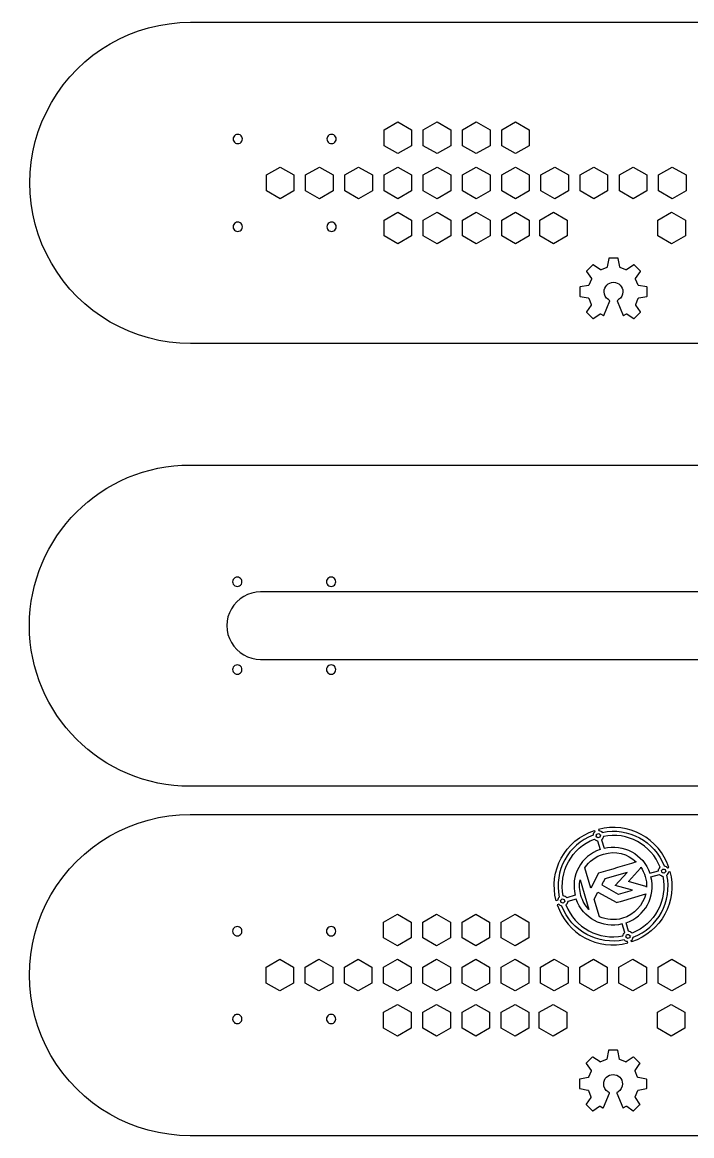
# Model space of a CAD drawing. Extents: x 3 to 427, y 4 to 202.
# Drawn here: x 2.9 to 121.6, y 4.2 to 201.7 of the extents above; entities that cross this region are included whole.
import ezdxf

# ---------------------------------------------------------------- set-up
doc = ezdxf.new("R2010")
doc.units = 0
doc.layers.get('0').update_dxf_attribs({"linetype": 'CONTINUOUS'})

msp = doc.modelspace()

# ---------------------------------------------------------------- linework, layer by layer
at = {"color": 1}
for p, q in [((32.763071, 201.74411), (182.763069, 201.74411)), ((67.076182, 182.655901), (69.515068, 184.063992)), ((69.515068, 184.063992), (71.953954, 182.655901)), ((74.030368, 182.655901), (76.469254, 184.063992)), ((76.469254, 184.063992), (78.908139, 182.655901)), ((80.984546, 182.655901), (83.423431, 184.063992)), ((83.423431, 184.063992), (85.862317, 182.655901)), ((87.938724, 182.655901), (90.377609, 184.063992)), ((90.377609, 184.063992), (92.816495, 182.655901)), ((67.076182, 179.839718), (67.076182, 182.655901)), ((71.953954, 182.655901), (71.953954, 179.839718)), ((74.030368, 179.839718), (74.030368, 182.655901)), ((78.908139, 182.655901), (78.908139, 179.839718)), ((80.984546, 179.839718), (80.984546, 182.655901)), ((85.862317, 182.655901), (85.862317, 179.839718)), ((87.938724, 179.839718), (87.938724, 182.655901)), ((92.816495, 182.655901), (92.816495, 179.839718)), ((41.948072, 181.03411), (41.948072, 181.03411)), ((58.58807, 181.03411), (58.58807, 181.03411)), ((69.515068, 178.431627), (67.076182, 179.839718)), ((71.953954, 179.839718), (69.515068, 178.431627)), ((76.469254, 178.431627), (74.030368, 179.839718)), ((78.908139, 179.839718), (76.469254, 178.431627)), ((83.423431, 178.431627), (80.984546, 179.839718)), ((85.862317, 179.839718), (83.423431, 178.431627)), ((90.377609, 178.431627), (87.938724, 179.839718)), ((92.816495, 179.839718), (90.377609, 178.431627)), ((46.213645, 174.652208), (48.652531, 176.060299)), ((48.652531, 176.060299), (51.091416, 174.652208)), ((53.167827, 174.652208), (55.606712, 176.060299)), ((55.606712, 176.060299), (58.045598, 174.652208)), ((60.122005, 174.652208), (62.56089, 176.060299)), ((62.56089, 176.060299), (64.999776, 174.652208)), ((67.076182, 174.652208), (69.515068, 176.060299)), ((69.515068, 176.060299), (71.953954, 174.652208)), ((74.030368, 174.652208), (76.469254, 176.060299)), ((76.469254, 176.060299), (78.908139, 174.652208)), ((80.984546, 174.652208), (83.423431, 176.060299)), ((83.423431, 176.060299), (85.862317, 174.652208)), ((87.938724, 174.652208), (90.377609, 176.060299)), ((90.377609, 176.060299), (92.816495, 174.652208)), ((94.892909, 174.652208), (97.331795, 176.060299)), ((97.331795, 176.060299), (99.77068, 174.652208)), ((101.84709, 174.652208), (104.28598, 176.060299)), ((104.28598, 176.060299), (106.72487, 174.652208)), ((108.80127, 174.652208), (111.24016, 176.060299)), ((111.24016, 176.060299), (113.67904, 174.652208)), ((115.75544, 174.652208), (118.19433, 176.060299)), ((118.19433, 176.060299), (120.63321, 174.652208)), ((46.213645, 171.836025), (46.213645, 174.652208)), ((51.091416, 174.652208), (51.091416, 171.836025)), ((53.167827, 171.836025), (53.167827, 174.652208)), ((58.045598, 174.652208), (58.045598, 171.836025)), ((60.122005, 171.836025), (60.122005, 174.652208)), ((64.999776, 174.652208), (64.999776, 171.836025)), ((67.076182, 171.836025), (67.076182, 174.652208)), ((71.953954, 174.652208), (71.953954, 171.836025)), ((74.030368, 171.836025), (74.030368, 174.652208)), ((78.908139, 174.652208), (78.908139, 171.836025)), ((80.984546, 171.836025), (80.984546, 174.652208)), ((85.862317, 174.652208), (85.862317, 171.836025)), ((87.938724, 171.836025), (87.938724, 174.652208)), ((92.816495, 174.652208), (92.816495, 171.836025)), ((94.892909, 171.836025), (94.892909, 174.652208)), ((99.77068, 174.652208), (99.77068, 171.836025)), ((101.84709, 171.836025), (101.84709, 174.652208)), ((106.72487, 174.652208), (106.72487, 171.836025)), ((108.80127, 171.836025), (108.80127, 174.652208)), ((113.67904, 174.652208), (113.67904, 171.836025)), ((115.75544, 171.836025), (115.75544, 174.652208)), ((120.63321, 174.652208), (120.63321, 171.836025)), ((48.652531, 170.427934), (46.213645, 171.836025)), ((51.091416, 171.836025), (48.652531, 170.427934)), ((55.606712, 170.427934), (53.167827, 171.836025)), ((58.045598, 171.836025), (55.606712, 170.427934)), ((62.56089, 170.427934), (60.122005, 171.836025)), ((64.999776, 171.836025), (62.56089, 170.427934)), ((69.515068, 170.427934), (67.076182, 171.836025)), ((71.953954, 171.836025), (69.515068, 170.427934)), ((76.469254, 170.427934), (74.030368, 171.836025)), ((78.908139, 171.836025), (76.469254, 170.427934)), ((83.423431, 170.427934), (80.984546, 171.836025)), ((85.862317, 171.836025), (83.423431, 170.427934)), ((90.377609, 170.427934), (87.938724, 171.836025)), ((92.816495, 171.836025), (90.377609, 170.427934)), ((97.331795, 170.427934), (94.892909, 171.836025)), ((99.77068, 171.836025), (97.331795, 170.427934)), ((104.28598, 170.427934), (101.84709, 171.836025)), ((106.72487, 171.836025), (104.28598, 170.427934)), ((111.24016, 170.427934), (108.80127, 171.836025)), ((113.67904, 171.836025), (111.24016, 170.427934)), ((118.19433, 170.427934), (115.75544, 171.836025)), ((120.63321, 171.836025), (118.19433, 170.427934)), ((67.076182, 166.648512), (69.515068, 168.056603)), ((69.515068, 168.056603), (71.953954, 166.648512)), ((74.030368, 166.648512), (76.469254, 168.056603)), ((76.469254, 168.056603), (78.908139, 166.648512)), ((80.984546, 166.648512), (83.423431, 168.056603)), ((83.423431, 168.056603), (85.862317, 166.648512)), ((87.938724, 166.648512), (90.377609, 168.056603)), ((90.377609, 168.056603), (92.816495, 166.648512)), ((94.677585, 166.648512), (97.11647, 168.056603)), ((97.11647, 168.056603), (99.555356, 166.648512)), ((115.62871, 166.648512), (118.0676, 168.056603)), ((118.0676, 168.056603), (120.50648, 166.648512)), ((67.076182, 163.832329), (67.076182, 166.648512)), ((71.953954, 166.648512), (71.953954, 163.832329)), ((74.030368, 163.832329), (74.030368, 166.648512)), ((78.908139, 166.648512), (78.908139, 163.832329)), ((80.984546, 163.832329), (80.984546, 166.648512)), ((85.862317, 166.648512), (85.862317, 163.832329)), ((87.938724, 163.832329), (87.938724, 166.648512)), ((92.816495, 166.648512), (92.816495, 163.832329)), ((94.677585, 163.832329), (94.677585, 166.648512)), ((99.555356, 166.648512), (99.555356, 163.832329)), ((115.62871, 163.832329), (115.62871, 166.648512)), ((120.50648, 166.648512), (120.50648, 163.832329)), ((41.948072, 165.45411), (41.948072, 165.45411)), ((58.58807, 165.45411), (58.58807, 165.45411)), ((69.515068, 162.424238), (67.076182, 163.832329)), ((71.953954, 163.832329), (69.515068, 162.424238)), ((76.469254, 162.424238), (74.030368, 163.832329)), ((78.908139, 163.832329), (76.469254, 162.424238)), ((83.423431, 162.424238), (80.984546, 163.832329)), ((85.862317, 163.832329), (83.423431, 162.424238)), ((90.377609, 162.424238), (87.938724, 163.832329)), ((92.816495, 163.832329), (90.377609, 162.424238)), ((97.11647, 162.424238), (94.677585, 163.832329)), ((99.555356, 163.832329), (97.11647, 162.424238)), ((118.0676, 162.424238), (115.62871, 163.832329)), ((120.50648, 163.832329), (118.0676, 162.424238)), ((104.075664, 158.701188), (103.008846, 157.634459)), ((105.443517, 157.841331), (104.17696, 158.710551)), ((106.573645, 158.249101), (105.557386, 157.833128)), ((106.930677, 159.851022), (106.648547, 158.334882)), ((108.517529, 159.916027), (107.008789, 159.916027)), ((108.87795, 158.334882), (108.59573, 159.851022)), ((109.969022, 157.833128), (108.952852, 158.249101)), ((111.349536, 158.710551), (110.082891, 157.841331)), ((112.517472, 157.634459), (111.450743, 158.701188)), ((102.999484, 157.533163), (103.853633, 156.288364)), ((103.860678, 156.17503), (103.411266, 155.12676)), ((112.114963, 155.12676), (111.66564, 156.17503)), ((111.672774, 156.288364), (112.526835, 157.533163)), ((101.79374, 154.701245), (101.793829, 153.192595)), ((103.324505, 155.052125), (101.858744, 154.779535)), ((113.667574, 154.779535), (112.201724, 155.052125)), ((113.732221, 153.192506), (113.732399, 154.701156)), ((101.858834, 153.114304), (103.288659, 152.848224)), ((103.373548, 152.773055), (103.819928, 151.657996)), ((106.047904, 149.742201), (107.105092, 152.296625)), ((107.074061, 152.392125), (106.945747, 152.470683)), ((108.421137, 152.296625), (109.478236, 149.742112)), ((108.580482, 152.470683), (108.452168, 152.392125)), ((111.706212, 151.657907), (112.152592, 152.772965)), ((112.237392, 152.848135), (113.667217, 153.114215)), ((103.811457, 151.544127), (102.999305, 150.360588)), ((103.008668, 150.259203), (104.075575, 149.192474)), ((111.450565, 149.192385), (112.517472, 150.259114)), ((112.526835, 150.360499), (111.714594, 151.544038)), ((104.176871, 149.183111), (105.339457, 149.981085)), ((105.450918, 149.984919), (105.96364, 149.71117)), ((109.5625, 149.711081), (110.075222, 149.98483)), ((110.186683, 149.980996), (111.349358, 149.183022)), ((67.003116, 42.101789), (69.442001, 43.50988)), ((69.442001, 43.50988), (71.880887, 42.101789)), ((73.957301, 42.101789), (76.396187, 43.50988)), ((76.396187, 43.50988), (78.835073, 42.101789)), ((80.911479, 42.101789), (83.350365, 43.50988)), ((83.350365, 43.50988), (85.78925, 42.101789)), ((87.865657, 42.101789), (90.304543, 43.50988)), ((90.304543, 43.50988), (92.743428, 42.101789)), ((67.003116, 39.285607), (67.003116, 42.101789)), ((71.880887, 42.101789), (71.880887, 39.285606)), ((73.957301, 39.285607), (73.957301, 42.101789)), ((78.835073, 42.101789), (78.835073, 39.285606)), ((80.911479, 39.285607), (80.911479, 42.101789)), ((85.78925, 42.101789), (85.78925, 39.285606)), ((87.865657, 39.285607), (87.865657, 42.101789)), ((92.743428, 42.101789), (92.743428, 39.285606)), ((69.442001, 37.877515), (67.003116, 39.285607)), ((71.880887, 39.285606), (69.442001, 37.877515)), ((76.396187, 37.877515), (73.957301, 39.285607)), ((78.835073, 39.285606), (76.396187, 37.877515)), ((83.350365, 37.877515), (80.911479, 39.285607)), ((85.78925, 39.285606), (83.350365, 37.877515)), ((90.304543, 37.877515), (87.865657, 39.285607)), ((92.743428, 39.285606), (90.304543, 37.877515)), ((46.140578, 34.098097), (48.579464, 35.506188)), ((46.140578, 31.281914), (46.140578, 34.098097)), ((48.579464, 35.506188), (51.01835, 34.098096)), ((51.01835, 34.098096), (51.01835, 31.281914)), ((53.09476, 34.098097), (55.533646, 35.506188)), ((53.09476, 31.281914), (53.09476, 34.098097)), ((55.533646, 35.506188), (57.972531, 34.098096)), ((57.972531, 34.098096), (57.972531, 31.281914)), ((60.048938, 34.098097), (62.487823, 35.506188)), ((60.048938, 31.281914), (60.048938, 34.098097)), ((62.487823, 35.506188), (64.926709, 34.098096)), ((64.926709, 34.098096), (64.926709, 31.281914)), ((67.003116, 34.098097), (69.442001, 35.506188)), ((67.003116, 31.281914), (67.003116, 34.098097)), ((69.442001, 35.506188), (71.880887, 34.098096)), ((71.880887, 34.098096), (71.880887, 31.281914)), ((73.957301, 34.098097), (76.396187, 35.506188)), ((73.957301, 31.281914), (73.957301, 34.098097)), ((76.396187, 35.506188), (78.835073, 34.098096)), ((78.835073, 34.098096), (78.835073, 31.281914)), ((80.911479, 34.098097), (83.350365, 35.506188)), ((80.911479, 31.281914), (80.911479, 34.098097)), ((83.350365, 35.506188), (85.78925, 34.098096)), ((85.78925, 34.098096), (85.78925, 31.281914)), ((87.865657, 34.098097), (90.304543, 35.506188)), ((87.865657, 31.281914), (87.865657, 34.098097)), ((90.304543, 35.506188), (92.743428, 34.098096)), ((92.743428, 34.098096), (92.743428, 31.281914)), ((94.819842, 34.098097), (97.258728, 35.506188)), ((94.819842, 31.281914), (94.819842, 34.098097)), ((97.258728, 35.506188), (99.697614, 34.098096)), ((99.697614, 34.098096), (99.697614, 31.281914)), ((101.77403, 34.098097), (104.21291, 35.506188)), ((101.77403, 31.281914), (101.77403, 34.098097)), ((104.21291, 35.506188), (106.6518, 34.098096)), ((106.6518, 34.098096), (106.6518, 31.281914)), ((108.72821, 34.098097), (111.16709, 35.506188)), ((108.72821, 31.281914), (108.72821, 34.098097)), ((111.16709, 35.506188), (113.60598, 34.098096)), ((113.60598, 34.098096), (113.60598, 31.281914)), ((115.68238, 34.098097), (118.12127, 35.506188)), ((115.68238, 31.281914), (115.68238, 34.098097)), ((118.12127, 35.506188), (120.56015, 34.098096)), ((120.56015, 34.098096), (120.56015, 31.281914)), ((48.579464, 29.873823), (46.140578, 31.281914)), ((51.01835, 31.281914), (48.579464, 29.873823)), ((55.533646, 29.873823), (53.09476, 31.281914)), ((57.972531, 31.281914), (55.533646, 29.873823)), ((62.487823, 29.873823), (60.048938, 31.281914)), ((64.926709, 31.281914), (62.487823, 29.873823)), ((69.442001, 29.873823), (67.003116, 31.281914)), ((71.880887, 31.281914), (69.442001, 29.873823)), ((76.396187, 29.873823), (73.957301, 31.281914)), ((78.835073, 31.281914), (76.396187, 29.873823)), ((83.350365, 29.873823), (80.911479, 31.281914)), ((85.78925, 31.281914), (83.350365, 29.873823)), ((90.304543, 29.873823), (87.865657, 31.281914)), ((92.743428, 31.281914), (90.304543, 29.873823)), ((97.258728, 29.873823), (94.819842, 31.281914)), ((99.697614, 31.281914), (97.258728, 29.873823)), ((104.21291, 29.873823), (101.77403, 31.281914)), ((106.6518, 31.281914), (104.21291, 29.873823)), ((111.16709, 29.873823), (108.72821, 31.281914)), ((113.60598, 31.281914), (111.16709, 29.873823)), ((118.12127, 29.873823), (115.68238, 31.281914)), ((120.56015, 31.281914), (118.12127, 29.873823)), ((67.003116, 26.0944), (69.442001, 27.502495)), ((67.003116, 23.27822), (67.003116, 26.0944)), ((69.442001, 27.502495), (71.880887, 26.0944)), ((71.880887, 26.0944), (71.880887, 23.27822)), ((73.957301, 26.0944), (76.396187, 27.502495)), ((73.957301, 23.27822), (73.957301, 26.0944)), ((76.396187, 27.502495), (78.835073, 26.0944)), ((78.835073, 26.0944), (78.835073, 23.27822)), ((80.911479, 26.0944), (83.350365, 27.502495)), ((80.911479, 23.27822), (80.911479, 26.0944)), ((83.350365, 27.502495), (85.78925, 26.0944)), ((85.78925, 26.0944), (85.78925, 23.27822)), ((87.865657, 26.0944), (90.304543, 27.502495)), ((87.865657, 23.27822), (87.865657, 26.0944)), ((90.304543, 27.502495), (92.743428, 26.0944)), ((92.743428, 26.0944), (92.743428, 23.27822)), ((94.604518, 26.0944), (97.043404, 27.502495)), ((94.604518, 23.27822), (94.604518, 26.0944)), ((97.043404, 27.502495), (99.482289, 26.0944)), ((99.482289, 26.0944), (99.482289, 23.27822)), ((115.55565, 26.0944), (117.99454, 27.502495)), ((115.55565, 23.27822), (115.55565, 26.0944)), ((117.99454, 27.502495), (120.43342, 26.0944)), ((120.43342, 26.0944), (120.43342, 23.27822)), ((69.442001, 21.87013), (67.003116, 23.27822)), ((71.880887, 23.27822), (69.442001, 21.87013)), ((76.396187, 21.87013), (73.957301, 23.27822)), ((78.835073, 23.27822), (76.396187, 21.87013)), ((83.350365, 21.87013), (80.911479, 23.27822)), ((85.78925, 23.27822), (83.350365, 21.87013)), ((90.304543, 21.87013), (87.865657, 23.27822)), ((92.743428, 23.27822), (90.304543, 21.87013)), ((97.043404, 21.87013), (94.604518, 23.27822)), ((99.482289, 23.27822), (97.043404, 21.87013)), ((117.99454, 21.87013), (115.55565, 23.27822)), ((120.43342, 23.27822), (117.99454, 21.87013)), ((104.002594, 18.147078), (102.935776, 17.080349)), ((105.370447, 17.287221), (104.10389, 18.156441)), ((106.857607, 19.296912), (106.575477, 17.780772)), ((108.444459, 19.361917), (106.935719, 19.361917)), ((108.80488, 17.780772), (108.52266, 19.296912)), ((111.276466, 18.156441), (110.009821, 17.287221)), ((112.444402, 17.080349), (111.377673, 18.147078)), ((102.926414, 16.979053), (103.780563, 15.734254)), ((106.500575, 17.694991), (105.484316, 17.279018)), ((109.895952, 17.279018), (108.879782, 17.694991)), ((111.599704, 15.734254), (112.453765, 16.979053)), ((101.72067, 14.147135), (101.720759, 12.638485)), ((103.251435, 14.498015), (101.785674, 14.225425)), ((103.787608, 15.62092), (103.338196, 14.57265)), ((112.041893, 14.57265), (111.59257, 15.62092)), ((113.594504, 14.225425), (112.128654, 14.498015)), ((113.659151, 12.638396), (113.659329, 14.147046)), ((101.785764, 12.560194), (103.215589, 12.294114)), ((103.300478, 12.218945), (103.746858, 11.103886)), ((107.000991, 11.838015), (106.872677, 11.916573)), ((108.507412, 11.916573), (108.379098, 11.838015)), ((111.633142, 11.103797), (112.079522, 12.218855)), ((112.164322, 12.294025), (113.594147, 12.560105)), ((103.738387, 10.990017), (102.926235, 9.806478)), ((105.974834, 9.188091), (107.032022, 11.742515)), ((108.348067, 11.742515), (109.405166, 9.188002)), ((112.453765, 9.806389), (111.641524, 10.989928)), ((102.935598, 9.705093), (104.002505, 8.638364)), ((104.103801, 8.629001), (105.266387, 9.426975)), ((105.377848, 9.430809), (105.89057, 9.15706)), ((109.48943, 9.156971), (110.002152, 9.43072)), ((110.113613, 9.426886), (111.276288, 8.628912)), ((111.377495, 8.638275), (112.444402, 9.705004))]:
    msp.add_line(p, q, dxfattribs=at)
at = {"color": 7}
for p, q in [((32.69, 123.19), (182.69, 123.19)), ((41.875, 102.48), (41.875, 102.48)), ((58.515, 102.48), (58.515, 102.48)), ((170.19, 100.69), (45.19, 100.69)), ((41.875, 86.9), (41.875, 86.9)), ((58.515, 86.9), (58.515, 86.9)), ((32.69, 61.19), (182.69, 61.19)), ((41.875, 40.48), (41.875, 40.48)), ((58.515, 40.48), (58.515, 40.48)), ((41.875, 24.9), (41.875, 24.9)), ((58.515, 24.9), (58.515, 24.9))]:
    msp.add_line(p, q, dxfattribs=at)
at = {"color": 3}
for p, q in [((104.39575, 58.346417), (104.45935, 58.131357)), ((104.68578, 57.324757), (104.73118, 57.513587)), ((104.82657, 57.190957), (104.68578, 57.324757)), ((104.73118, 57.513587), (104.77668, 57.702407)), ((104.77665, 57.702407), (104.96288, 57.757407)), ((104.96288, 57.757467), (105.14912, 57.812467)), ((105.08491, 58.550177), (105.14431, 58.349467)), ((105.14912, 57.812537), (105.28994, 57.678817)), ((105.28994, 57.678817), (105.43074, 57.545017)), ((105.38535, 57.356157), (105.33985, 57.167357)), ((105.43074, 57.545017), (105.38534, 57.356157)), ((105.43074, 57.545017), (105.43074, 57.545017)), ((105.62211, 57.601597), (105.62211, 57.601597)), ((104.9674, 57.057227), (104.82657, 57.190957)), ((104.93439, 56.524697), (105.39082, 54.980987)), ((105.15366, 57.112287), (104.9674, 57.057287)), ((105.33989, 57.167357), (105.15366, 57.112357)), ((105.62779, 56.714127), (106.07999, 55.184757)), ((106.00409, 54.174207), (106.00409, 54.174207)), ((103.76988, 48.108077), (102.70446, 51.711347)), ((110.41888, 49.275557), (112.53898, 51.690667)), ((112.53898, 51.690667), (112.61098, 51.764367)), ((112.5863, 51.847677), (112.58623, 51.847677)), ((112.61094, 51.764387), (112.58634, 51.847687)), ((116.0384, 51.818197), (116.0384, 51.818197)), ((116.27295, 51.224257), (116.40667, 51.365087)), ((116.40667, 51.365087), (116.54047, 51.505877)), ((116.48388, 51.697247), (116.48388, 51.697247)), ((116.54047, 51.505877), (116.7293, 51.460477)), ((116.54047, 51.505877), (116.54047, 51.505877)), ((116.7293, 51.460477), (116.91812, 51.414977)), ((116.91812, 51.415017), (116.97312, 51.228777)), ((117.37423, 51.699327), (117.57738, 51.759427)), ((117.57738, 51.759397), (117.57738, 51.759397)), ((101.85459, 49.615717), (103.41455, 44.339537)), ((105.1071, 50.749137), (103.76988, 48.108077)), ((106.22828, 49.745907), (106.22824, 49.745907)), ((110.16685, 50.910487), (106.22828, 49.745907)), ((108.04153, 48.576397), (110.16685, 50.910487)), ((114.21195, 50.764297), (115.73557, 51.214807)), ((114.40962, 50.095807), (115.94191, 50.548887)), ((116.328, 51.038017), (116.2729, 51.224257)), ((116.38308, 50.851767), (116.32798, 51.038017)), ((116.57188, 50.806317), (116.38308, 50.851717)), ((116.51137, 50.225447), (116.51137, 50.225447)), ((116.76073, 50.760917), (116.57188, 50.806317)), ((116.89453, 50.901717), (116.76073, 50.760917)), ((117.02826, 51.042547), (116.89453, 50.901717)), ((116.9732, 51.228777), (117.0282, 51.042547)), ((117.56321, 51.028267), (117.77505, 51.090967)), ((117.77505, 51.090907), (117.77505, 51.090907)), ((105.6793, 48.725157), (108.61278, 47.058217)), ((111.10639, 47.758027), (108.04153, 48.576397)), ((108.62301, 47.023747), (111.10639, 47.758027)), ((113.51656, 48.384437), (110.41888, 49.275557)), ((113.61706, 48.361657), (113.51656, 48.384457)), ((113.63447, 48.302537), (113.61707, 48.361637)), ((97.841762, 45.923947), (97.604953, 45.853947)), ((97.604953, 45.853927), (97.604953, 45.853927)), ((98.434196, 45.747167), (98.379116, 45.933407)), ((98.37912, 45.933407), (98.512863, 46.074227)), ((98.489254, 45.560927), (98.434194, 45.747167)), ((98.678073, 45.515467), (98.489254, 45.560967)), ((98.512863, 46.074227), (98.646641, 46.215027)), ((98.590058, 46.406397), (98.590058, 46.406397)), ((98.646641, 46.215027), (98.835496, 46.169627)), ((98.646641, 46.215027), (98.646641, 46.215027)), ((98.866909, 45.470057), (98.678073, 45.515457)), ((98.835496, 46.169637), (99.024315, 46.124137)), ((98.861492, 46.755177), (98.861492, 46.755177)), ((99.000706, 45.610857), (98.866909, 45.470057)), ((99.134449, 45.751687), (99.000706, 45.610857)), ((99.024315, 46.124177), (99.079375, 45.937937)), ((99.079373, 45.937937), (99.134453, 45.751687)), ((100.97038, 46.849027), (99.480405, 46.408467)), ((101.16804, 46.180527), (99.669385, 45.737407)), ((104.35288, 46.136147), (104.99228, 47.397247)), ((105.26747, 43.043027), (104.35288, 46.136147)), ((104.99228, 47.397247), (108.33688, 45.582117)), ((108.33688, 45.582117), (108.50117, 45.630717)), ((108.50117, 45.630697), (108.71488, 45.693897)), ((108.61278, 47.058217), (108.62298, 47.023817)), ((108.71488, 45.693877), (108.99196, 45.775777)), ((108.99196, 45.775817), (113.4764, 47.101767)), ((113.4764, 47.101767), (113.4764, 47.101767)), ((98.04809, 45.258027), (97.802599, 45.185427)), ((97.802599, 45.185447), (97.802599, 45.185447)), ((99.339342, 45.132217), (99.339342, 45.132217)), ((103.41455, 44.339537), (103.41455, 44.339537)), ((109.75018, 40.237527), (109.29999, 41.760087)), ((110.43511, 40.455647), (109.98916, 41.963847)), ((109.97663, 39.430927), (110.02203, 39.619787)), ((110.02204, 39.619787), (110.06754, 39.808587)), ((110.06748, 39.808587), (110.25374, 39.863587)), ((110.25374, 39.863657), (110.43997, 39.918657)), ((110.43997, 39.918727), (110.5808, 39.784997)), ((110.5808, 39.784997), (110.7216, 39.651187)), ((110.7216, 39.651187), (110.6762, 39.462357)), ((110.7216, 39.651187), (110.7216, 39.651187)), ((110.91296, 39.707777), (110.91296, 39.707777)), ((110.11743, 39.297147), (109.97663, 39.430927)), ((110.25826, 39.163407), (110.11743, 39.297147)), ((110.29509, 38.394657), (110.22519, 38.630867)), ((110.44449, 39.218477), (110.25826, 39.163377)), ((110.63075, 39.273537), (110.44449, 39.218437)), ((110.67621, 39.462357), (110.63071, 39.273537)), ((110.98425, 38.598417), (110.91865, 38.820317))]:
    msp.add_line(p, q, dxfattribs=at)
at = {"color": 1}
for points in [[(8.081347, 187.49411), (13.172382, 196.31204), (22.581002, 201.74411), (32.763071, 201.74411)], [(8.081347, 158.99411), (2.990312, 167.812041), (2.990312, 178.676179), (8.081347, 187.49411)], [(41.535572, 181.748581), (41.280316, 181.895953), (40.965828, 181.895953), (40.710572, 181.748581)], [(58.17557, 181.748581), (57.920315, 181.895953), (57.605826, 181.895953), (57.350571, 181.748581)], [(40.710572, 181.748581), (40.455316, 181.601209), (40.298072, 181.328854), (40.298072, 181.03411)], [(40.298072, 181.03411), (40.298072, 180.739366), (40.455316, 180.467011), (40.710572, 180.319639)], [(40.710572, 180.319639), (40.965828, 180.172267), (41.280316, 180.172267), (41.535572, 180.319639)], [(41.948072, 181.03411), (41.948072, 181.328854), (41.790828, 181.601209), (41.535572, 181.748581)], [(41.535572, 180.319639), (41.790828, 180.467011), (41.948072, 180.739366), (41.948072, 181.03411)], [(57.350571, 181.748581), (57.095315, 181.601209), (56.938071, 181.328854), (56.938071, 181.03411)], [(56.938071, 181.03411), (56.938071, 180.739366), (57.095315, 180.467011), (57.350571, 180.319639)], [(57.350571, 180.319639), (57.605826, 180.172267), (57.920315, 180.172267), (58.17557, 180.319639)], [(58.58807, 181.03411), (58.58807, 181.328854), (58.430826, 181.601209), (58.17557, 181.748581)], [(58.17557, 180.319639), (58.430826, 180.467011), (58.58807, 180.739366), (58.58807, 181.03411)], [(40.710572, 166.168581), (40.455316, 166.021209), (40.298072, 165.748854), (40.298072, 165.45411)], [(41.535572, 166.168581), (41.280316, 166.315953), (40.965828, 166.315953), (40.710572, 166.168581)], [(41.948072, 165.45411), (41.948072, 165.748854), (41.790828, 166.021209), (41.535572, 166.168581)], [(57.350571, 166.168581), (57.095315, 166.021209), (56.938071, 165.748854), (56.938071, 165.45411)], [(58.17557, 166.168581), (57.920315, 166.315953), (57.605826, 166.315953), (57.350571, 166.168581)], [(58.58807, 165.45411), (58.58807, 165.748854), (58.430826, 166.021209), (58.17557, 166.168581)], [(40.298072, 165.45411), (40.298072, 165.159366), (40.455316, 164.887011), (40.710572, 164.739639)], [(40.710572, 164.739639), (40.965828, 164.592267), (41.280316, 164.592267), (41.535572, 164.739639)], [(41.535572, 164.739639), (41.790828, 164.887011), (41.948072, 165.159366), (41.948072, 165.45411)], [(56.938071, 165.45411), (56.938071, 165.159366), (57.095315, 164.887011), (57.350571, 164.739639)], [(57.350571, 164.739639), (57.605826, 164.592267), (57.920315, 164.592267), (58.17557, 164.739639)], [(58.17557, 164.739639), (58.430826, 164.887011), (58.58807, 165.159366), (58.58807, 165.45411)], [(32.763071, 144.74411), (22.581002, 144.74411), (13.172382, 150.17618), (8.081347, 158.99411)], [(104.17696, 158.710551), (104.14691, 158.731149), (104.101345, 158.726958), (104.075664, 158.701188)], [(106.648547, 158.334882), (106.64177, 158.299125), (106.608242, 158.260515), (106.573645, 158.249101)], [(107.008789, 159.916027), (106.972498, 159.916027), (106.937276, 159.886779), (106.930677, 159.851022)], [(108.59573, 159.851022), (108.589132, 159.886779), (108.55391, 159.916027), (108.517529, 159.916027)], [(108.952852, 158.249101), (108.918344, 158.260515), (108.884727, 158.299125), (108.87795, 158.334882)], [(111.450743, 158.701188), (111.424973, 158.726958), (111.379497, 158.731149), (111.349536, 158.710551)], [(103.008846, 157.634459), (102.983166, 157.60869), (102.978886, 157.563124), (102.999484, 157.533163)], [(103.853633, 156.288364), (103.874142, 156.258225), (103.877352, 156.207399), (103.860678, 156.17503)], [(105.557386, 157.833128), (105.52475, 157.817077), (105.473388, 157.820733), (105.443517, 157.841331)], [(110.082891, 157.841331), (110.05293, 157.820733), (110.001569, 157.817077), (109.969022, 157.833128)], [(111.66564, 156.17503), (111.648877, 156.207399), (111.652087, 156.258225), (111.672774, 156.288364)], [(112.526835, 157.533163), (112.547254, 157.563124), (112.543242, 157.60869), (112.517472, 157.634459)], [(101.858744, 154.779535), (101.822899, 154.772759), (101.79374, 154.737626), (101.79374, 154.701245)], [(103.411266, 155.12676), (103.399317, 155.09234), (103.360351, 155.058813), (103.324505, 155.052125)], [(106.094629, 153.938226), (106.094629, 154.859698), (106.841687, 155.606667), (107.76307, 155.606667)], [(107.76307, 155.606667), (108.684453, 155.606667), (109.431422, 154.859698), (109.431422, 153.938226)], [(112.201724, 155.052125), (112.166057, 155.058813), (112.127001, 155.09234), (112.114963, 155.12676)], [(113.732399, 154.701156), (113.732489, 154.737626), (113.703241, 154.772759), (113.667574, 154.779535)], [(101.793829, 153.192595), (101.793829, 153.156214), (101.823077, 153.120814), (101.858834, 153.114304)], [(103.288659, 152.848224), (103.324415, 152.841715), (103.362669, 152.807741), (103.373548, 152.773055)], [(106.864603, 152.532833), (106.401727, 152.829231), (106.094629, 153.347749), (106.094629, 153.938226)], [(106.945747, 152.470683), (106.922028, 152.485128), (106.889838, 152.510006), (106.864603, 152.532833)], [(107.105092, 152.296625), (107.119091, 152.330241), (107.105092, 152.373132), (107.074061, 152.392125)], [(108.452168, 152.392125), (108.421316, 152.373132), (108.407227, 152.330241), (108.421137, 152.296625)], [(108.661448, 152.532833), (108.636391, 152.510006), (108.604112, 152.485128), (108.580482, 152.470683)], [(109.431422, 153.938226), (109.431422, 153.347749), (109.124413, 152.829231), (108.661448, 152.532833)], [(112.152592, 152.772965), (112.16356, 152.807652), (112.201546, 152.841626), (112.237392, 152.848135)], [(113.667217, 153.114215), (113.702885, 153.120725), (113.732221, 153.156125), (113.732221, 153.192506)], [(102.999305, 150.360588), (102.978796, 150.330627), (102.982987, 150.284973), (103.008668, 150.259203)], [(103.819928, 151.657996), (103.835889, 151.625271), (103.832144, 151.574088), (103.811457, 151.544127)], [(111.714594, 151.544038), (111.694085, 151.573999), (111.690251, 151.625182), (111.706212, 151.657907)], [(112.517472, 150.259114), (112.543242, 150.284884), (112.547433, 150.330538), (112.526835, 150.360499)], [(104.075575, 149.192474), (104.101256, 149.166883), (104.146821, 149.162692), (104.176871, 149.183111)], [(105.339457, 149.981085), (105.369417, 150.001594), (105.419619, 150.003199), (105.450918, 149.984919)], [(105.96364, 149.71117), (105.996097, 149.694585), (106.033994, 149.708584), (106.047904, 149.742201)], [(109.478236, 149.742112), (109.492146, 149.708495), (109.529954, 149.694585), (109.5625, 149.711081)], [(110.075222, 149.98483), (110.10661, 150.00311), (110.156723, 150.001594), (110.186683, 149.980996)], [(111.349358, 149.183022), (111.379319, 149.162603), (111.424973, 149.166793), (111.450565, 149.192385)], [(182.763069, 144.74411), (182.763069, 144.74411), (32.763071, 144.74411), (32.763071, 144.74411)], [(104.10389, 18.156441), (104.07384, 18.177039), (104.028275, 18.172848), (104.002594, 18.147078)], [(106.575477, 17.780772), (106.5687, 17.745015), (106.535172, 17.706405), (106.500575, 17.694991)], [(106.935719, 19.361917), (106.899428, 19.361917), (106.864206, 19.332669), (106.857607, 19.296912)], [(108.52266, 19.296912), (108.516062, 19.332669), (108.48084, 19.361917), (108.444459, 19.361917)], [(108.879782, 17.694991), (108.845274, 17.706405), (108.811657, 17.745015), (108.80488, 17.780772)], [(111.377673, 18.147078), (111.351903, 18.172848), (111.306427, 18.177039), (111.276466, 18.156441)], [(102.935776, 17.080349), (102.910096, 17.05458), (102.905816, 17.009014), (102.926414, 16.979053)], [(105.484316, 17.279018), (105.45168, 17.262967), (105.400318, 17.266623), (105.370447, 17.287221)], [(110.009821, 17.287221), (109.97986, 17.266623), (109.928499, 17.262967), (109.895952, 17.279018)], [(112.453765, 16.979053), (112.474184, 17.009014), (112.470172, 17.05458), (112.444402, 17.080349)], [(101.785674, 14.225425), (101.749829, 14.218649), (101.72067, 14.183516), (101.72067, 14.147135)], [(103.338196, 14.57265), (103.326247, 14.53823), (103.287281, 14.504703), (103.251435, 14.498015)], [(103.780563, 15.734254), (103.801072, 15.704115), (103.804282, 15.653289), (103.787608, 15.62092)], [(106.021559, 13.384116), (106.021559, 14.305588), (106.768617, 15.052557), (107.69, 15.052557)], [(107.69, 15.052557), (108.611383, 15.052557), (109.358352, 14.305588), (109.358352, 13.384116)], [(111.59257, 15.62092), (111.575807, 15.653289), (111.579017, 15.704115), (111.599704, 15.734254)], [(112.128654, 14.498015), (112.092987, 14.504703), (112.053931, 14.53823), (112.041893, 14.57265)], [(113.659329, 14.147046), (113.659419, 14.183516), (113.630171, 14.218649), (113.594504, 14.225425)], [(101.720759, 12.638485), (101.720759, 12.602104), (101.750007, 12.566704), (101.785764, 12.560194)], [(103.215589, 12.294114), (103.251345, 12.287605), (103.289599, 12.253631), (103.300478, 12.218945)], [(106.791533, 11.978723), (106.328657, 12.275121), (106.021559, 12.793639), (106.021559, 13.384116)], [(106.872677, 11.916573), (106.848958, 11.931018), (106.816768, 11.955896), (106.791533, 11.978723)], [(108.588378, 11.978723), (108.563321, 11.955896), (108.531042, 11.931018), (108.507412, 11.916573)], [(109.358352, 13.384116), (109.358352, 12.793639), (109.051343, 12.275121), (108.588378, 11.978723)], [(112.079522, 12.218855), (112.09049, 12.253542), (112.128476, 12.287516), (112.164322, 12.294025)], [(113.594147, 12.560105), (113.629815, 12.566615), (113.659151, 12.602015), (113.659151, 12.638396)], [(103.746858, 11.103886), (103.762819, 11.071161), (103.759074, 11.019978), (103.738387, 10.990017)], [(107.032022, 11.742515), (107.046021, 11.776131), (107.032022, 11.819022), (107.000991, 11.838015)], [(108.379098, 11.838015), (108.348246, 11.819022), (108.334157, 11.776131), (108.348067, 11.742515)], [(111.641524, 10.989928), (111.621015, 11.019889), (111.617181, 11.071072), (111.633142, 11.103797)], [(102.926235, 9.806478), (102.905726, 9.776517), (102.909917, 9.730863), (102.935598, 9.705093)], [(104.002505, 8.638364), (104.028186, 8.612773), (104.073751, 8.608582), (104.103801, 8.629001)], [(105.266387, 9.426975), (105.296347, 9.447484), (105.346549, 9.449089), (105.377848, 9.430809)], [(105.89057, 9.15706), (105.923027, 9.140475), (105.960924, 9.154474), (105.974834, 9.188091)], [(109.405166, 9.188002), (109.419076, 9.154385), (109.456884, 9.140475), (109.48943, 9.156971)], [(110.002152, 9.43072), (110.03354, 9.449), (110.083653, 9.447484), (110.113613, 9.426886)], [(111.276288, 8.628912), (111.306249, 8.608493), (111.351903, 8.612683), (111.377495, 8.638275)], [(112.444402, 9.705004), (112.470172, 9.730774), (112.474363, 9.776428), (112.453765, 9.806389)]]:
    msp.add_open_spline(points, degree=3, dxfattribs=at)
at = {"color": 7}
for points in [[(4.19, 94.69), (4.19, 110.430115), (16.949885, 123.19), (32.69, 123.19)], [(40.6375, 103.194471), (40.382244, 103.047099), (40.225, 102.774744), (40.225, 102.48)], [(41.4625, 103.194471), (41.207244, 103.341843), (40.892756, 103.341843), (40.6375, 103.194471)], [(41.875, 102.48), (41.875, 102.774744), (41.717756, 103.047099), (41.4625, 103.194471)], [(57.2775, 103.194471), (57.022244, 103.047099), (56.865, 102.774744), (56.865, 102.48)], [(58.1025, 103.194471), (57.847244, 103.341843), (57.532756, 103.341843), (57.2775, 103.194471)], [(58.515, 102.48), (58.515, 102.774744), (58.357756, 103.047099), (58.1025, 103.194471)], [(40.225, 102.48), (40.225, 102.185256), (40.382244, 101.912901), (40.6375, 101.765529)], [(40.6375, 101.765529), (40.892756, 101.618157), (41.207244, 101.618157), (41.4625, 101.765529)], [(41.4625, 101.765529), (41.717756, 101.912901), (41.875, 102.185256), (41.875, 102.48)], [(56.865, 102.48), (56.865, 102.185256), (57.022244, 101.912901), (57.2775, 101.765529)], [(57.2775, 101.765529), (57.532756, 101.618157), (57.847244, 101.618157), (58.1025, 101.765529)], [(58.1025, 101.765529), (58.357756, 101.912901), (58.515, 102.185256), (58.515, 102.48)], [(45.19, 100.69), (43.046401, 100.690009), (41.065629, 99.546417), (39.993827, 97.690007)], [(39.993827, 97.690007), (38.922025, 95.833597), (38.922025, 93.546403), (39.993827, 91.689993)], [(32.69, 66.19), (16.949885, 66.19), (4.19, 78.949885), (4.19, 94.69)], [(39.993827, 91.689993), (41.065629, 89.833583), (43.046401, 88.689991), (45.19, 88.69)], [(40.6375, 87.614471), (40.382244, 87.467099), (40.225, 87.194744), (40.225, 86.9)], [(41.4625, 87.614471), (41.207244, 87.761843), (40.892756, 87.761843), (40.6375, 87.614471)], [(41.875, 86.9), (41.875, 87.194744), (41.717756, 87.467099), (41.4625, 87.614471)], [(45.19, 88.69), (45.19, 88.69), (170.19, 88.69), (170.19, 88.69)], [(57.2775, 87.614471), (57.022244, 87.467099), (56.865, 87.194744), (56.865, 86.9)], [(58.1025, 87.614471), (57.847244, 87.761843), (57.532756, 87.761843), (57.2775, 87.614471)], [(58.515, 86.9), (58.515, 87.194744), (58.357756, 87.467099), (58.1025, 87.614471)], [(40.225, 86.9), (40.225, 86.605256), (40.382244, 86.332901), (40.6375, 86.185529)], [(40.6375, 86.185529), (40.892756, 86.038157), (41.207244, 86.038157), (41.4625, 86.185529)], [(41.4625, 86.185529), (41.717756, 86.332901), (41.875, 86.605256), (41.875, 86.9)], [(56.865, 86.9), (56.865, 86.605256), (57.022244, 86.332901), (57.2775, 86.185529)], [(57.2775, 86.185529), (57.532756, 86.038157), (57.847244, 86.038157), (58.1025, 86.185529)], [(58.1025, 86.185529), (58.357756, 86.332901), (58.515, 86.605256), (58.515, 86.9)], [(182.69, 66.19), (182.69, 66.19), (32.69, 66.19), (32.69, 66.19)], [(8.008276, 46.94), (13.099311, 55.757931), (22.507931, 61.19), (32.69, 61.19)], [(8.008276, 18.44), (2.917241, 27.257931), (2.917241, 38.122069), (8.008276, 46.94)], [(40.6375, 41.194471), (40.382244, 41.047099), (40.225, 40.774744), (40.225, 40.48)], [(40.225, 40.48), (40.225, 40.185256), (40.382244, 39.912901), (40.6375, 39.765529)], [(41.4625, 41.194471), (41.207244, 41.341843), (40.892756, 41.341843), (40.6375, 41.194471)], [(40.6375, 39.765529), (40.892756, 39.618157), (41.207244, 39.618157), (41.4625, 39.765529)], [(41.875, 40.48), (41.875, 40.774744), (41.717756, 41.047099), (41.4625, 41.194471)], [(41.4625, 39.765529), (41.717756, 39.912901), (41.875, 40.185256), (41.875, 40.48)], [(57.2775, 41.194471), (57.022244, 41.047099), (56.865, 40.774744), (56.865, 40.48)], [(56.865, 40.48), (56.865, 40.185256), (57.022244, 39.912901), (57.2775, 39.765529)], [(58.1025, 41.194471), (57.847244, 41.341843), (57.532756, 41.341843), (57.2775, 41.194471)], [(57.2775, 39.765529), (57.532756, 39.618157), (57.847244, 39.618157), (58.1025, 39.765529)], [(58.515, 40.48), (58.515, 40.774744), (58.357756, 41.047099), (58.1025, 41.194471)], [(58.1025, 39.765529), (58.357756, 39.912901), (58.515, 40.185256), (58.515, 40.48)], [(41.4625, 25.614471), (41.207244, 25.761843), (40.892756, 25.761843), (40.6375, 25.614471)], [(58.1025, 25.614471), (57.847244, 25.761843), (57.532756, 25.761843), (57.2775, 25.614471)], [(40.6375, 25.614471), (40.382244, 25.467099), (40.225, 25.194744), (40.225, 24.9)], [(40.225, 24.9), (40.225, 24.605256), (40.382244, 24.332901), (40.6375, 24.185529)], [(40.6375, 24.185529), (40.892756, 24.038157), (41.207244, 24.038157), (41.4625, 24.185529)], [(41.875, 24.9), (41.875, 25.194744), (41.717756, 25.467099), (41.4625, 25.614471)], [(41.4625, 24.185529), (41.717756, 24.332901), (41.875, 24.605256), (41.875, 24.9)], [(57.2775, 25.614471), (57.022244, 25.467099), (56.865, 25.194744), (56.865, 24.9)], [(56.865, 24.9), (56.865, 24.605256), (57.022244, 24.332901), (57.2775, 24.185529)], [(57.2775, 24.185529), (57.532756, 24.038157), (57.847244, 24.038157), (58.1025, 24.185529)], [(58.515, 24.9), (58.515, 25.194744), (58.357756, 25.467099), (58.1025, 25.614471)], [(58.1025, 24.185529), (58.357756, 24.332901), (58.515, 24.605256), (58.515, 24.9)], [(32.69, 4.19), (22.507931, 4.19), (13.099311, 9.622069), (8.008276, 18.44)], [(182.69, 4.19), (182.69, 4.19), (32.69, 4.19), (32.69, 4.19)]]:
    msp.add_open_spline(points, degree=3, dxfattribs=at)
at = {"color": 3}
for points in [[(117.57738, 51.759397), (115.89082, 56.986847), (110.38895, 59.977527), (105.08491, 58.550177)], [(97.604953, 45.853927), (96.177537, 51.158007), (99.168356, 56.659827), (104.39575, 58.346417)], [(104.14474, 57.530937), (99.711939, 55.850317), (97.159323, 51.164697), (98.148124, 46.530467)], [(104.45932, 58.131357), (104.28247, 57.979097), (104.16929, 57.763577), (104.14474, 57.530937)], [(105.14425, 58.349467), (105.39118, 58.326167), (105.61954, 58.203007), (105.77474, 58.009717)], [(105.77474, 58.009717), (110.39186, 58.988112), (115.05679, 56.452867), (116.74769, 52.046867)], [(116.0384, 51.818197), (114.47031, 55.848317), (110.20008, 58.168147), (105.96526, 57.289537)], [(98.861492, 46.755177), (97.992135, 50.996187), (100.32753, 55.268427), (104.37395, 56.822137)], [(104.37395, 56.822137), (104.51921, 56.660127), (104.71852, 56.554247), (104.93439, 56.524697)], [(105.96526, 57.289537), (105.92886, 57.063407), (105.80838, 56.856977), (105.62779, 56.714127)], [(106.07999, 55.184757), (109.52584, 56.065167), (113.07682, 54.134887), (114.21195, 50.764297)], [(105.39082, 54.980987), (102.02028, 53.845907), (100.09001, 50.294927), (100.97038, 46.849027)], [(102.70446, 51.711347), (103.44879, 52.858457), (104.59021, 53.756097), (106.00409, 54.174207)], [(106.00409, 54.174207), (108.12119, 54.800197), (110.31052, 54.192107), (111.80071, 52.769347)], [(111.80071, 52.769347), (109.56665, 52.105547), (107.34207, 51.409977), (105.1071, 50.749137)], [(112.58623, 51.847677), (112.93364, 51.343687), (113.2088, 50.777177), (113.39177, 50.158317)], [(115.73557, 51.214807), (115.75637, 51.447167), (115.86552, 51.663417), (116.0384, 51.818197)], [(116.74769, 52.046867), (116.99409, 52.020567), (117.22124, 51.894787), (117.37423, 51.699327)], [(101.98815, 46.786537), (101.70676, 47.738387), (101.67506, 48.704807), (101.85459, 49.615717)], [(106.22824, 49.745907), (106.04228, 49.400597), (105.85095, 49.079757), (105.6793, 48.725157)], [(109.98916, 41.963847), (113.35972, 43.098907), (115.28999, 46.649907), (114.40962, 50.095807)], [(117.77505, 51.090907), (119.20246, 45.786827), (116.21164, 40.285017), (110.98425, 38.598417)], [(116.51137, 50.225447), (117.39832, 45.986947), (115.07928, 41.709957), (111.04663, 40.138787)], [(111.26014, 39.423527), (115.67974, 41.113097), (118.22132, 45.793377), (117.23054, 50.420977)], [(113.39177, 50.158317), (113.57476, 49.539477), (113.65187, 48.914467), (113.63447, 48.302537)], [(115.94191, 50.548887), (116.08549, 50.375017), (116.28912, 50.259697), (116.51137, 50.225447)], [(117.23054, 50.420977), (117.41594, 50.571997), (117.5357, 50.790877), (117.56321, 51.028267)], [(98.148124, 46.530467), (97.973226, 46.375517), (97.86268, 46.157907), (97.841762, 45.923947)], [(99.480405, 46.408467), (99.329027, 46.601917), (99.105027, 46.727117), (98.861492, 46.755177)], [(99.669385, 45.737407), (99.641985, 45.501117), (99.523209, 45.283197), (99.339342, 45.132217)], [(109.29999, 41.760087), (105.85414, 40.879677), (102.30316, 42.809957), (101.16804, 46.180527)], [(103.41455, 44.339537), (102.76863, 45.006367), (102.26967, 45.834637), (101.98815, 46.786537)], [(113.4764, 47.101767), (112.99962, 45.097467), (111.49296, 43.396607), (109.37589, 42.770627)], [(97.802599, 45.185447), (99.48916, 39.957987), (104.99104, 36.967297), (110.29509, 38.394657)], [(98.617991, 44.934517), (98.39557, 44.968647), (98.191808, 45.084047), (98.04809, 45.258027)], [(109.65052, 38.944677), (105.0059, 37.937197), (100.30247, 40.491417), (98.617991, 44.934517)], [(99.339342, 45.132217), (100.90858, 41.091097), (105.19377, 38.767467), (109.43831, 39.660037)], [(109.37589, 42.770627), (107.962, 42.352567), (106.51599, 42.485267), (105.26747, 43.043027)], [(109.43831, 39.660037), (109.46771, 39.883927), (109.57921, 40.090307), (109.75018, 40.237527)], [(111.04663, 40.138787), (110.89211, 40.318827), (110.67213, 40.433307), (110.43511, 40.455647)], [(110.22523, 38.630867), (110.00218, 38.661367), (109.79679, 38.773537), (109.65052, 38.944677)], [(110.91865, 38.820317), (111.10663, 38.969007), (111.22941, 39.186527), (111.26014, 39.423527)]]:
    msp.add_open_spline(points, degree=3, dxfattribs=at)

doc.saveas('drawing.dxf')
